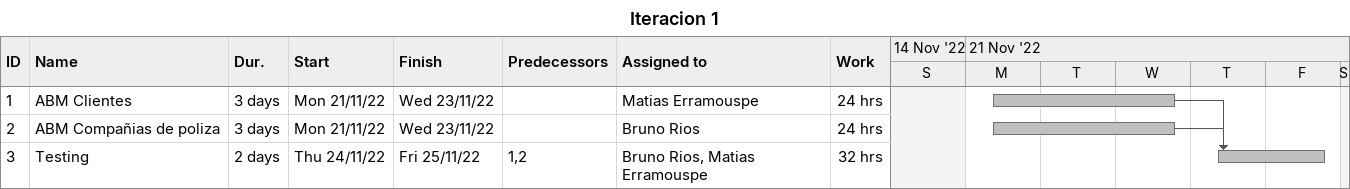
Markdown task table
Iteracion 1

| ID | Task | Duration | Start | Finish | Predecessors | Resources | Work (h) |
|---|---|---|---|---|---|---|---|
| 1 | ABM Clientes | 3d | 2022-11-21 | 2022-11-23 |  | Matias Erramouspe | 24 |
| 2 | ABM Compañias de poliza | 3d | 2022-11-21 | 2022-11-23 |  | Bruno Rios | 24 |
| 3 | Testing | 2d | 2022-11-24 | 2022-11-25 | 1, 2 | Bruno Rios, Matias Erramouspe | 32 |
